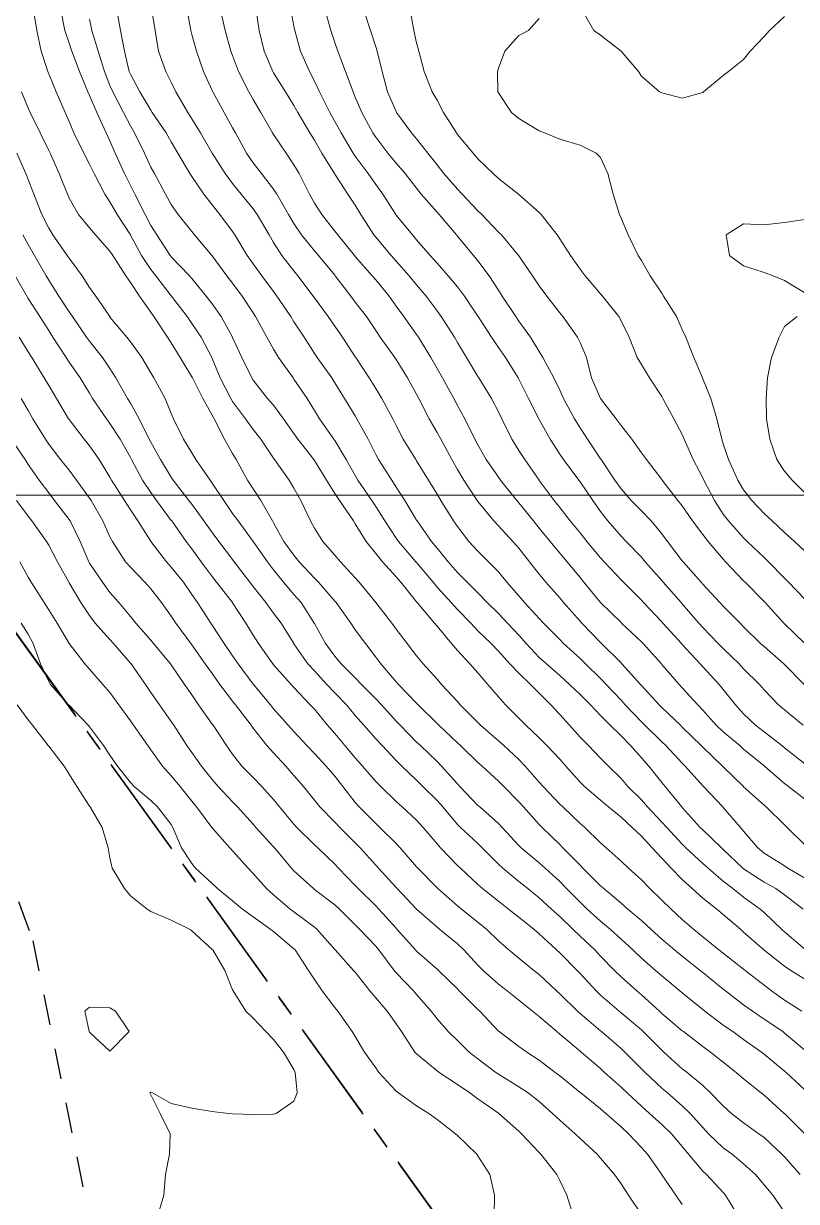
# Model space of a CAD drawing. Header units: centimetres. Extents: x 0 to 642158, y -847 to 649707.
# Drawn here: x 616945.64 to 616964.54, y 620270.09 to 620298.92 of the extents above; entities that cross this region are included whole.
import ezdxf

# ---------------------------------------------------------------- set-up
doc = ezdxf.new("R2010")
doc.units = ezdxf.units.CM
doc.header["$MEASUREMENT"] = 0
doc.linetypes.add('CENTERX2', pattern=[4, 2.5, -0.5, 0.5, -0.5])
doc.linetypes.add('JIS_02_0.7', pattern=[1.35, 0.75, -0.6])
for name, color, linetype, lineweight in [('MEV_grille', 254, 'Continuous', 9), ('WAL_parcellaire agricole', 7, 'JIS_02_0.7', 25), ('WAL_topographie 0.5', 253, 'Continuous', 20)]:
    doc.layers.add(name, color=color, linetype=linetype, lineweight=lineweight)
doc.layers.add('SPW_parcellaire cadastral', color=7, linetype='CENTERX2', lineweight=25, true_color=0xff0542)

# ---------------------------------------------------------------- blocks, each defined once
blk = doc.blocks.new('*U114')
at = {"layer": 'MEV_grille', "transparency": 33554687}
blk.add_lwpolyline([(-1338.461, 0), (1338.461, 0)], dxfattribs=at)
blk = doc.blocks.new('*U115')
at = {"layer": 'MEV_grille', "color": 0, "linetype": 'ByBlock', "lineweight": -2, "transparency": 16777216}
blk.add_blockref('*U114', (0, -2100), dxfattribs=at)

msp = doc.modelspace()

# ---------------------------------------------------------------- linework, layer by layer
at = {"layer": 'SPW_parcellaire cadastral'}
for points in [[(617146.257, 620375.609), (617171.917, 620342.183), (617234.747, 620260.301), (617106.707, 620158.882), (617115.103, 620149.589), (617064.759, 620106.478), (617053.863, 620117.239), (616968.009, 620182.814), (616937.386, 620218.037), (616956.282, 620268.99), (616938.408, 620293.768), (616934.252, 620317.224), (616964.517, 620340.941), (617015.701, 620270.757), (617035.118, 620286.317), (617053.068, 620300.715), (617070.714, 620314.879), (617111.129, 620347.351), (617146.257, 620375.609)], [(616883.906, 620279.593), (616901.931, 620292.499), (616908.788, 620297.285), (616928.003, 620312.33), (616934.252, 620317.224), (616938.408, 620293.768), (616956.282, 620268.99), (616937.386, 620218.037), (616883.906, 620279.593)]]:
    msp.add_lwpolyline(points, dxfattribs=at)
at = {"layer": 'WAL_parcellaire agricole'}
msp.add_lwpolyline([(616814.972, 620053.628), (616740.957, 620187.285), (616763.872, 620197.621), (616785.453, 620210.873), (616845.948, 620253.88), (616873.445, 620272.883), (616895.443, 620289.885), (616917.191, 620305.471), (616928.44, 620312.222), (616940.443, 620291.39), (616945.861, 620276.474), (616947.695, 620267.475), (616936.951, 620221.391), (616939.069, 620211.428), (616952.954, 620195.393), (616968.962, 620184.092), (616986.584, 620171.864), (617004.365, 620160.596), (617008.458, 620154.4)], dxfattribs=at)
at = {"layer": 'WAL_topographie 0.5'}
for points in [[(616964.673, 620274.75), (616964.25, 620275.024), (616963.931, 620275.25), (616963.75, 620275.386), (616963.288, 620275.75), (616963.25, 620275.781), (616962.75, 620276.168), (616962.645, 620276.25), (616962.25, 620276.572), (616962.032, 620276.75), (616961.75, 620276.992), (616961.473, 620277.25), (616961.25, 620277.471), (616960.958, 620277.75), (616960.75, 620277.964), (616960.431, 620278.25), (616960.25, 620278.424), (616959.889, 620278.75), (616959.75, 620278.873), (616959.367, 620279.25), (616959.25, 620279.347), (616958.823, 620279.75), (616958.75, 620279.82), (616958.345, 620280.25), (616958.25, 620280.358), (616957.904, 620280.75), (616957.75, 620280.909), (616957.387, 620281.25), (616957.25, 620281.371), (616956.813, 620281.75), (616956.75, 620281.815), (616956.319, 620282.25), (616956.25, 620282.329), (616955.861, 620282.75), (616955.75, 620282.874), (616955.412, 620283.25), (616955.25, 620283.45), (616955.02, 620283.75), (616954.75, 620284.101), (616954.641, 620284.25), (616954.251, 620284.75), (616954.25, 620284.752), (616953.843, 620285.25), (616953.75, 620285.357), (616953.386, 620285.75), (616953.25, 620285.914), (616952.959, 620286.25), (616952.75, 620286.574), (616952.654, 620286.75), (616952.42, 620287.25), (616952.25, 620287.553), (616952.133, 620287.75), (616951.778, 620288.25), (616951.75, 620288.289), (616951.44, 620288.75), (616951.25, 620288.989), (616951.065, 620289.25), (616950.75, 620289.673), (616950.704, 620289.75), (616950.444, 620290.25), (616950.25, 620290.724), (616950.238, 620290.75), (616949.983, 620291.25), (616949.75, 620291.585), (616949.636, 620291.75), (616949.258, 620292.25), (616949.25, 620292.259), (616948.868, 620292.75), (616948.75, 620292.902), (616948.524, 620293.25), (616948.25, 620293.747), (616948.248, 620293.75), (616947.923, 620294.25), (616947.75, 620294.564), (616947.627, 620294.75), (616947.364, 620295.25), (616947.25, 620295.484), (616947.112, 620295.75), (616946.865, 620296.25), (616946.75, 620296.527), (616946.652, 620296.75), (616946.433, 620297.25), (616946.25, 620297.691), (616946.226, 620297.75), (616946.067, 620298.25), (616945.958, 620298.75), (616945.876, 620299.25)], [(616964.75, 620275.532), (616964.408, 620275.75), (616964.25, 620275.85), (616963.75, 620276.242), (616963.741, 620276.25), (616963.25, 620276.688), (616963.178, 620276.75), (616962.75, 620277.121), (616962.592, 620277.25), (616962.25, 620277.52), (616961.992, 620277.75), (616961.75, 620277.97), (616961.478, 620278.25), (616961.25, 620278.493), (616961.014, 620278.75), (616960.75, 620279.032), (616960.521, 620279.25), (616960.25, 620279.497), (616959.942, 620279.75), (616959.75, 620279.914), (616959.356, 620280.25), (616959.25, 620280.359), (616958.901, 620280.75), (616958.75, 620280.917), (616958.439, 620281.25), (616958.25, 620281.442), (616957.918, 620281.75), (616957.75, 620281.924), (616957.426, 620282.25), (616957.25, 620282.443), (616956.995, 620282.75), (616956.75, 620283.029), (616956.553, 620283.25), (616956.25, 620283.575), (616956.101, 620283.75), (616955.75, 620284.175), (616955.688, 620284.25), (616955.267, 620284.75), (616955.25, 620284.771), (616954.865, 620285.25), (616954.75, 620285.38), (616954.416, 620285.75), (616954.25, 620285.957), (616954.018, 620286.25), (616953.75, 620286.683), (616953.703, 620286.75), (616953.362, 620287.25), (616953.25, 620287.424), (616953.045, 620287.75), (616952.75, 620288.229), (616952.735, 620288.25), (616952.344, 620288.75), (616952.25, 620288.889), (616951.997, 620289.25), (616951.75, 620289.583), (616951.606, 620289.75), (616951.25, 620290.197), (616951.217, 620290.25), (616950.971, 620290.75), (616950.75, 620291.239), (616950.745, 620291.25), (616950.469, 620291.75), (616950.25, 620292.063), (616950.106, 620292.25), (616949.75, 620292.681), (616949.691, 620292.75), (616949.25, 620293.216), (616949.224, 620293.25), (616948.893, 620293.75), (616948.75, 620293.982), (616948.609, 620294.25), (616948.357, 620294.75), (616948.25, 620294.964), (616948.108, 620295.25), (616947.88, 620295.75), (616947.75, 620296.056), (616947.659, 620296.25), (616947.424, 620296.75), (616947.25, 620297.16), (616947.21, 620297.25), (616947, 620297.75), (616946.815, 620298.25), (616946.75, 620298.446), (616946.646, 620298.75), (616946.547, 620299.25)], [(616964.705, 620277.25), (616964.25, 620277.601), (616964.034, 620277.75), (616963.75, 620277.907), (616963.25, 620278.235), (616963.231, 620278.25), (616962.75, 620278.71), (616962.705, 620278.75), (616962.25, 620279.189), (616962.188, 620279.25), (616961.75, 620279.737), (616961.738, 620279.75), (616961.33, 620280.25), (616961.25, 620280.35), (616960.932, 620280.75), (616960.75, 620280.954), (616960.485, 620281.25), (616960.25, 620281.492), (616959.983, 620281.75), (616959.75, 620281.988), (616959.5, 620282.25), (616959.25, 620282.498), (616958.991, 620282.75), (616958.75, 620282.964), (616958.427, 620283.25), (616958.25, 620283.411), (616957.929, 620283.75), (616957.75, 620283.953), (616957.475, 620284.25), (616957.25, 620284.482), (616956.977, 620284.75), (616956.75, 620284.988), (616956.485, 620285.25), (616956.25, 620285.485), (616956.021, 620285.75), (616955.75, 620286.085), (616955.617, 620286.25), (616955.261, 620286.75), (616955.25, 620286.768), (616954.959, 620287.25), (616954.75, 620287.58), (616954.642, 620287.75), (616954.318, 620288.25), (616954.25, 620288.377), (616954.062, 620288.75), (616953.791, 620289.25), (616953.75, 620289.32), (616953.487, 620289.75), (616953.25, 620290.131), (616953.174, 620290.25), (616952.815, 620290.75), (616952.75, 620290.849), (616952.496, 620291.25), (616952.25, 620291.621), (616952.172, 620291.75), (616951.835, 620292.25), (616951.75, 620292.363), (616951.462, 620292.75), (616951.25, 620293.042), (616951.103, 620293.25), (616950.805, 620293.75), (616950.75, 620293.833), (616950.439, 620294.25), (616950.25, 620294.489), (616950.048, 620294.75), (616949.75, 620295.177), (616949.702, 620295.25), (616949.409, 620295.75), (616949.25, 620296.029), (616949.125, 620296.25), (616948.785, 620296.75), (616948.75, 620296.802), (616948.481, 620297.25), (616948.25, 620297.683), (616948.222, 620297.75), (616948.105, 620298.25), (616948.007, 620298.75), (616947.92, 620299.25)], [(616964.75, 620278.006), (616964.333, 620278.25), (616964.25, 620278.307), (616963.75, 620278.62), (616963.593, 620278.75), (616963.25, 620279.159), (616963.172, 620279.25), (616962.75, 620279.739), (616962.74, 620279.75), (616962.269, 620280.25), (616962.25, 620280.27), (616961.82, 620280.75), (616961.75, 620280.823), (616961.348, 620281.25), (616961.25, 620281.342), (616960.835, 620281.75), (616960.75, 620281.832), (616960.351, 620282.25), (616960.25, 620282.364), (616959.886, 620282.75), (616959.75, 620282.891), (616959.383, 620283.25), (616959.25, 620283.383), (616958.845, 620283.75), (616958.75, 620283.846), (616958.355, 620284.25), (616958.25, 620284.363), (616957.893, 620284.75), (616957.75, 620284.913), (616957.457, 620285.25), (616957.25, 620285.501), (616957.01, 620285.75), (616956.75, 620286.007), (616956.525, 620286.25), (616956.25, 620286.61), (616956.154, 620286.75), (616955.843, 620287.25), (616955.75, 620287.403), (616955.54, 620287.75), (616955.25, 620288.221), (616955.231, 620288.25), (616954.921, 620288.75), (616954.75, 620289.082), (616954.67, 620289.25), (616954.398, 620289.75), (616954.25, 620289.99), (616954.092, 620290.25), (616953.761, 620290.75), (616953.75, 620290.767), (616953.435, 620291.25), (616953.25, 620291.516), (616953.085, 620291.75), (616952.75, 620292.207), (616952.719, 620292.25), (616952.347, 620292.75), (616952.25, 620292.868), (616951.956, 620293.25), (616951.75, 620293.569), (616951.642, 620293.75), (616951.353, 620294.25), (616951.25, 620294.39), (616950.956, 620294.75), (616950.75, 620295.007), (616950.566, 620295.25), (616950.253, 620295.75), (616950.25, 620295.755), (616949.964, 620296.25), (616949.75, 620296.595), (616949.652, 620296.75), (616949.361, 620297.25), (616949.25, 620297.489), (616949.114, 620297.75), (616948.94, 620298.25), (616948.852, 620298.75), (616948.771, 620299.25)], [(616964.75, 620278.82), (616964.312, 620279.25), (616964.25, 620279.309), (616963.8, 620279.75), (616963.75, 620279.79), (616963.25, 620280.245), (616963.245, 620280.25), (616962.75, 620280.728), (616962.729, 620280.75), (616962.25, 620281.211), (616962.212, 620281.25), (616961.75, 620281.705), (616961.702, 620281.75), (616961.25, 620282.184), (616961.182, 620282.25), (616960.75, 620282.724), (616960.728, 620282.75), (616960.273, 620283.25), (616960.25, 620283.274), (616959.774, 620283.75), (616959.75, 620283.773), (616959.29, 620284.25), (616959.25, 620284.295), (616958.844, 620284.75), (616958.75, 620284.865), (616958.411, 620285.25), (616958.25, 620285.446), (616958.011, 620285.75), (616957.75, 620286.084), (616957.601, 620286.25), (616957.25, 620286.631), (616957.138, 620286.75), (616956.75, 620287.228), (616956.735, 620287.25), (616956.405, 620287.75), (616956.25, 620288.012), (616956.114, 620288.25), (616955.842, 620288.75), (616955.75, 620288.917), (616955.559, 620289.25), (616955.302, 620289.75), (616955.25, 620289.851), (616955.026, 620290.25), (616954.75, 620290.704), (616954.72, 620290.75), (616954.358, 620291.25), (616954.25, 620291.409), (616954.026, 620291.75), (616953.75, 620292.108), (616953.64, 620292.25), (616953.262, 620292.75), (616953.25, 620292.765), (616952.852, 620293.25), (616952.75, 620293.365), (616952.435, 620293.75), (616952.25, 620294.026), (616952.12, 620294.25), (616951.83, 620294.75), (616951.75, 620294.873), (616951.454, 620295.25), (616951.25, 620295.519), (616951.093, 620295.75), (616950.816, 620296.25), (616950.75, 620296.375), (616950.541, 620296.75), (616950.267, 620297.25), (616950.25, 620297.288), (616950.039, 620297.75), (616949.863, 620298.25), (616949.75, 620298.659), (616949.726, 620298.75), (616949.634, 620299.25)], [(616964.75, 620279.937), (616964.35, 620280.25), (616964.25, 620280.327), (616963.756, 620280.75), (616963.75, 620280.755), (616963.25, 620281.167), (616963.153, 620281.25), (616962.75, 620281.587), (616962.577, 620281.75), (616962.25, 620282.12), (616962.127, 620282.25), (616961.75, 620282.669), (616961.675, 620282.75), (616961.25, 620283.236), (616961.238, 620283.25), (616960.788, 620283.75), (616960.75, 620283.79), (616960.266, 620284.25), (616960.25, 620284.265), (616959.751, 620284.75), (616959.75, 620284.751), (616959.342, 620285.25), (616959.25, 620285.363), (616958.93, 620285.75), (616958.75, 620285.961), (616958.514, 620286.25), (616958.25, 620286.575), (616958.108, 620286.75), (616957.75, 620287.196), (616957.702, 620287.25), (616957.303, 620287.75), (616957.25, 620287.822), (616956.954, 620288.25), (616956.75, 620288.612), (616956.678, 620288.75), (616956.429, 620289.25), (616956.25, 620289.575), (616956.157, 620289.75), (616955.883, 620290.25), (616955.75, 620290.482), (616955.601, 620290.75), (616955.296, 620291.25), (616955.25, 620291.317), (616954.936, 620291.75), (616954.75, 620292.008), (616954.578, 620292.25), (616954.25, 620292.654), (616954.167, 620292.75), (616953.75, 620293.224), (616953.729, 620293.25), (616953.32, 620293.75), (616953.25, 620293.845), (616952.93, 620294.25), (616952.75, 620294.524), (616952.627, 620294.75), (616952.374, 620295.25), (616952.25, 620295.467), (616952.063, 620295.75), (616951.75, 620296.21), (616951.724, 620296.25), (616951.439, 620296.75), (616951.25, 620297.067), (616951.149, 620297.25), (616950.897, 620297.75), (616950.75, 620298.141), (616950.708, 620298.25), (616950.566, 620298.75), (616950.456, 620299.25)], [(616964.75, 620280.803), (616964.25, 620281.199), (616964.188, 620281.25), (616963.75, 620281.584), (616963.536, 620281.75), (616963.25, 620282.03), (616963.05, 620282.25), (616962.75, 620282.626), (616962.647, 620282.75), (616962.25, 620283.177), (616962.184, 620283.25), (616961.75, 620283.725), (616961.728, 620283.75), (616961.276, 620284.25), (616961.25, 620284.279), (616960.803, 620284.75), (616960.75, 620284.809), (616960.308, 620285.25), (616960.25, 620285.308), (616959.835, 620285.75), (616959.75, 620285.843), (616959.413, 620286.25), (616959.25, 620286.459), (616959.01, 620286.75), (616958.75, 620287.079), (616958.616, 620287.25), (616958.25, 620287.742), (616958.244, 620287.75), (616957.896, 620288.25), (616957.75, 620288.478), (616957.576, 620288.75), (616957.331, 620289.25), (616957.25, 620289.417), (616957.08, 620289.75), (616956.771, 620290.25), (616956.75, 620290.283), (616956.472, 620290.75), (616956.25, 620291.118), (616956.173, 620291.25), (616955.852, 620291.75), (616955.75, 620291.892), (616955.486, 620292.25), (616955.25, 620292.527), (616955.072, 620292.75), (616954.75, 620293.112), (616954.625, 620293.25), (616954.25, 620293.695), (616954.206, 620293.75), (616953.884, 620294.25), (616953.75, 620294.478), (616953.571, 620294.75), (616953.25, 620295.236), (616953.241, 620295.25), (616952.931, 620295.75), (616952.75, 620296.066), (616952.636, 620296.25), (616952.345, 620296.75), (616952.25, 620296.918), (616952.04, 620297.25), (616951.75, 620297.719), (616951.732, 620297.75), (616951.523, 620298.25), (616951.399, 620298.75), (616951.325, 620299.25)], [(616964.705, 620281.75), (616964.25, 620282.126), (616964.104, 620282.25), (616963.75, 620282.616), (616963.636, 620282.75), (616963.25, 620283.133), (616963.138, 620283.25), (616962.75, 620283.625), (616962.629, 620283.75), (616962.25, 620284.145), (616962.156, 620284.25), (616961.75, 620284.717), (616961.721, 620284.75), (616961.283, 620285.25), (616961.25, 620285.288), (616960.843, 620285.75), (616960.75, 620285.863), (616960.375, 620286.25), (616960.25, 620286.379), (616959.931, 620286.75), (616959.75, 620286.983), (616959.56, 620287.25), (616959.25, 620287.707), (616959.217, 620287.75), (616958.84, 620288.25), (616958.75, 620288.384), (616958.515, 620288.75), (616958.25, 620289.231), (616958.24, 620289.25), (616957.985, 620289.75), (616957.75, 620290.218), (616957.733, 620290.25), (616957.422, 620290.75), (616957.25, 620290.997), (616957.08, 620291.25), (616956.759, 620291.75), (616956.75, 620291.764), (616956.42, 620292.25), (616956.25, 620292.476), (616956.026, 620292.75), (616955.75, 620293.059), (616955.578, 620293.25), (616955.25, 620293.631), (616955.147, 620293.75), (616954.75, 620294.238), (616954.741, 620294.25), (616954.422, 620294.75), (616954.25, 620294.983), (616954.066, 620295.25), (616953.75, 620295.681), (616953.702, 620295.75), (616953.402, 620296.25), (616953.25, 620296.528), (616953.127, 620296.75), (616952.871, 620297.25), (616952.75, 620297.51), (616952.627, 620297.75), (616952.413, 620298.25), (616952.272, 620298.75), (616952.25, 620298.86), (616952.175, 620299.25)], [(616964.732, 620282.75), (616964.25, 620283.235), (616964.234, 620283.25), (616963.75, 620283.674), (616963.665, 620283.75), (616963.25, 620284.162), (616963.163, 620284.25), (616962.75, 620284.664), (616962.669, 620284.75), (616962.25, 620285.206), (616962.212, 620285.25), (616961.769, 620285.75), (616961.75, 620285.773), (616961.389, 620286.25), (616961.25, 620286.432), (616960.986, 620286.75), (616960.75, 620286.997), (616960.502, 620287.25), (616960.25, 620287.532), (616960.097, 620287.75), (616959.767, 620288.25), (616959.75, 620288.274), (616959.43, 620288.75), (616959.25, 620289.025), (616959.114, 620289.25), (616958.844, 620289.75), (616958.75, 620289.954), (616958.605, 620290.25), (616958.339, 620290.75), (616958.25, 620290.895), (616958.036, 620291.25), (616957.75, 620291.64), (616957.674, 620291.75), (616957.347, 620292.25), (616957.25, 620292.399), (616957.025, 620292.75), (616956.75, 620293.118), (616956.644, 620293.25), (616956.25, 620293.72), (616956.224, 620293.75), (616955.804, 620294.25), (616955.75, 620294.311), (616955.365, 620294.75), (616955.25, 620294.894), (616954.973, 620295.25), (616954.75, 620295.506), (616954.548, 620295.75), (616954.25, 620296.143), (616954.18, 620296.25), (616953.909, 620296.75), (616953.75, 620297.125), (616953.695, 620297.25), (616953.513, 620297.75), (616953.324, 620298.25), (616953.25, 620298.457), (616953.15, 620298.75), (616953.017, 620299.25)], [(616964.75, 620283.753), (616964.25, 620284.231), (616964.23, 620284.25), (616963.773, 620284.75), (616963.75, 620284.775), (616963.285, 620285.25), (616963.25, 620285.285), (616962.808, 620285.75), (616962.75, 620285.812), (616962.381, 620286.25), (616962.25, 620286.422), (616961.998, 620286.75), (616961.75, 620287.116), (616961.642, 620287.25), (616961.26, 620287.75), (616961.25, 620287.766), (616960.872, 620288.25), (616960.75, 620288.417), (616960.518, 620288.75), (616960.25, 620289.085), (616960.134, 620289.25), (616959.75, 620289.748), (616959.749, 620289.75), (616959.53, 620290.25), (616959.405, 620290.75), (616959.25, 620291.121), (616959.184, 620291.25), (616958.828, 620291.75), (616958.75, 620291.845), (616958.434, 620292.25), (616958.25, 620292.502), (616958.083, 620292.75), (616957.75, 620293.242), (616957.744, 620293.25), (616957.323, 620293.75), (616957.25, 620293.822), (616956.849, 620294.25), (616956.75, 620294.341), (616956.364, 620294.75), (616956.25, 620294.868), (616955.917, 620295.25), (616955.75, 620295.462), (616955.526, 620295.75), (616955.25, 620296.105), (616955.126, 620296.25), (616954.761, 620296.75), (616954.75, 620296.77), (616954.541, 620297.25), (616954.411, 620297.75), (616954.283, 620298.25), (616954.25, 620298.356), (616954.12, 620298.75), (616953.959, 620299.25)], [(616964.75, 620284.834), (616964.349, 620285.25), (616964.25, 620285.348), (616963.858, 620285.75), (616963.75, 620285.856), (616963.336, 620286.25), (616963.25, 620286.333), (616962.876, 620286.75), (616962.75, 620286.919), (616962.538, 620287.25), (616962.275, 620287.75), (616962.25, 620287.804), (616962.017, 620288.25), (616961.799, 620288.75), (616961.75, 620288.867), (616961.539, 620289.25), (616961.272, 620289.75), (616961.25, 620289.793), (616960.945, 620290.25), (616960.75, 620290.578), (616960.644, 620290.75), (616960.452, 620291.25), (616960.25, 620291.646), (616960.197, 620291.75), (616959.796, 620292.25), (616959.75, 620292.305), (616959.371, 620292.75), (616959.25, 620292.912), (616959.015, 620293.25), (616958.75, 620293.653), (616958.689, 620293.75), (616958.301, 620294.25), (616958.25, 620294.303), (616957.75, 620294.741), (616957.739, 620294.75), (616957.25, 620295.133), (616957.119, 620295.25), (616956.75, 620295.616), (616956.631, 620295.75), (616956.25, 620296.21), (616956.222, 620296.25), (616955.907, 620296.75), (616955.75, 620297.045), (616955.633, 620297.25), (616955.438, 620297.75), (616955.303, 620298.25), (616955.25, 620298.453), (616955.186, 620298.75), (616955.093, 620299.25)], [(616959.303, 620299.25), (616959.583, 620298.75), (616959.75, 620298.637), (616960.25, 620298.25), (616960.25, 620298.25), (616960.675, 620297.75), (616960.75, 620297.637), (616961.194, 620297.25), (616961.25, 620297.228), (616961.75, 620297.097), (616962.25, 620297.24), (616962.266, 620297.25), (616962.75, 620297.65), (616962.878, 620297.75), (616963.25, 620298.044), (616963.407, 620298.25), (616963.75, 620298.605), (616963.879, 620298.75), (616964.25, 620299.096)], [(616964.75, 620276.267), (616964.25, 620276.694), (616964.188, 620276.75), (616963.75, 620277.163), (616963.654, 620277.25), (616963.25, 620277.545), (616962.986, 620277.75), (616962.75, 620277.934), (616962.383, 620278.25), (616962.25, 620278.369), (616961.839, 620278.75), (616961.75, 620278.838), (616961.367, 620279.25), (616961.25, 620279.38), (616960.897, 620279.75), (616960.75, 620279.92), (616960.419, 620280.25), (616960.25, 620280.443), (616959.944, 620280.75), (616959.75, 620280.942), (616959.451, 620281.25), (616959.25, 620281.46), (616958.987, 620281.75), (616958.75, 620282.014), (616958.533, 620282.25), (616958.25, 620282.533), (616958.039, 620282.75), (616957.75, 620283.024), (616957.533, 620283.25), (616957.25, 620283.563), (616957.07, 620283.75), (616956.75, 620284.063), (616956.575, 620284.25), (616956.25, 620284.584), (616956.098, 620284.75), (616955.75, 620285.131), (616955.652, 620285.25), (616955.25, 620285.732), (616955.234, 620285.75), (616954.804, 620286.25), (616954.75, 620286.327), (616954.471, 620286.75), (616954.25, 620287.1), (616954.152, 620287.25), (616953.814, 620287.75), (616953.75, 620287.858), (616953.527, 620288.25), (616953.25, 620288.715), (616953.226, 620288.75), (616952.874, 620289.25), (616952.75, 620289.456), (616952.576, 620289.75), (616952.25, 620290.221), (616952.228, 620290.25), (616951.871, 620290.75), (616951.75, 620290.956), (616951.586, 620291.25), (616951.308, 620291.75), (616951.25, 620291.841), (616950.986, 620292.25), (616950.75, 620292.566), (616950.611, 620292.75), (616950.25, 620293.241), (616950.242, 620293.25), (616949.819, 620293.75), (616949.75, 620293.833), (616949.418, 620294.25), (616949.25, 620294.497), (616949.11, 620294.75), (616948.836, 620295.25), (616948.75, 620295.411), (616948.59, 620295.75), (616948.348, 620296.25), (616948.25, 620296.418), (616948.081, 620296.75), (616947.817, 620297.25), (616947.75, 620297.409), (616947.614, 620297.75), (616947.459, 620298.25), (616947.302, 620298.75), (616947.25, 620299.035)], [(616964.75, 620286.009), (616964.49, 620286.25), (616964.25, 620286.466), (616963.947, 620286.75), (616963.75, 620286.934), (616963.448, 620287.25), (616963.25, 620287.511), (616963.107, 620287.75), (616962.883, 620288.25), (616962.75, 620288.64), (616962.715, 620288.75), (616962.594, 620289.25), (616962.447, 620289.75), (616962.25, 620290.226), (616962.24, 620290.25), (616962.029, 620290.75), (616961.836, 620291.25), (616961.75, 620291.435), (616961.606, 620291.75), (616961.293, 620292.25), (616961.25, 620292.323), (616960.966, 620292.75), (616960.75, 620293.127), (616960.67, 620293.25), (616960.427, 620293.75), (616960.25, 620294.16), (616960.211, 620294.25), (616960.059, 620294.75), (616959.924, 620295.25), (616959.75, 620295.648), (616959.644, 620295.75), (616959.25, 620295.945), (616958.75, 620296.094), (616958.375, 620296.25), (616958.25, 620296.3), (616957.75, 620296.599), (616957.574, 620296.75), (616957.25, 620297.228), (616957.24, 620297.25), (616957.231, 620297.75), (616957.25, 620297.831), (616957.407, 620298.25), (616957.75, 620298.634), (616957.985, 620298.75), (616958.25, 620299.05)], [(616964.75, 620273.798), (616964.25, 620274.216), (616964.205, 620274.25), (616963.75, 620274.554), (616963.464, 620274.75), (616963.25, 620274.908), (616962.804, 620275.25), (616962.75, 620275.292), (616962.25, 620275.697), (616962.185, 620275.75), (616961.75, 620276.094), (616961.561, 620276.25), (616961.25, 620276.515), (616960.986, 620276.75), (616960.75, 620276.968), (616960.418, 620277.25), (616960.25, 620277.392), (616959.83, 620277.75), (616959.75, 620277.822), (616959.32, 620278.25), (616959.25, 620278.321), (616958.831, 620278.75), (616958.75, 620278.833), (616958.321, 620279.25), (616958.25, 620279.323), (616957.863, 620279.75), (616957.75, 620279.874), (616957.38, 620280.25), (616957.25, 620280.383), (616956.851, 620280.75), (616956.75, 620280.838), (616956.322, 620281.25), (616956.25, 620281.316), (616955.796, 620281.75), (616955.75, 620281.795), (616955.29, 620282.25), (616955.25, 620282.292), (616954.808, 620282.75), (616954.75, 620282.814), (616954.372, 620283.25), (616954.25, 620283.419), (616953.996, 620283.75), (616953.75, 620284.086), (616953.638, 620284.25), (616953.279, 620284.75), (616953.25, 620284.784), (616952.848, 620285.25), (616952.75, 620285.349), (616952.378, 620285.75), (616952.25, 620285.909), (616952.006, 620286.25), (616951.75, 620286.704), (616951.723, 620286.75), (616951.44, 620287.25), (616951.25, 620287.539), (616951.115, 620287.75), (616950.836, 620288.25), (616950.75, 620288.398), (616950.554, 620288.75), (616950.297, 620289.25), (616950.25, 620289.336), (616950.021, 620289.75), (616949.765, 620290.25), (616949.75, 620290.28), (616949.467, 620290.75), (616949.25, 620291.107), (616949.157, 620291.25), (616948.824, 620291.75), (616948.75, 620291.86), (616948.47, 620292.25), (616948.25, 620292.588), (616948.135, 620292.75), (616947.816, 620293.25), (616947.75, 620293.355), (616947.399, 620293.75), (616947.25, 620293.926), (616946.976, 620294.25), (616946.75, 620294.651), (616946.707, 620294.75), (616946.506, 620295.25), (616946.284, 620295.75), (616946.25, 620295.818), (616946.042, 620296.25), (616945.797, 620296.75), (616945.75, 620296.849), (616945.585, 620297.25)], [(616964.75, 620272.825), (616964.29, 620273.25), (616964.25, 620273.286), (616963.75, 620273.702), (616963.688, 620273.75), (616963.25, 620274.06), (616962.984, 620274.25), (616962.75, 620274.412), (616962.302, 620274.75), (616962.25, 620274.793), (616961.75, 620275.201), (616961.692, 620275.25), (616961.25, 620275.614), (616961.096, 620275.75), (616960.75, 620276.052), (616960.539, 620276.25), (616960.25, 620276.514), (616959.995, 620276.75), (616959.75, 620276.956), (616959.422, 620277.25), (616959.25, 620277.415), (616958.918, 620277.75), (616958.75, 620277.921), (616958.393, 620278.25), (616958.25, 620278.379), (616957.805, 620278.75), (616957.75, 620278.804), (616957.339, 620279.25), (616957.25, 620279.346), (616956.793, 620279.75), (616956.75, 620279.789), (616956.31, 620280.25), (616956.25, 620280.314), (616955.858, 620280.75), (616955.75, 620280.86), (616955.342, 620281.25), (616955.25, 620281.336), (616954.845, 620281.75), (616954.75, 620281.851), (616954.392, 620282.25), (616954.25, 620282.398), (616953.903, 620282.75), (616953.75, 620282.912), (616953.408, 620283.25), (616953.25, 620283.439), (616953.023, 620283.75), (616952.75, 620284.239), (616952.744, 620284.25), (616952.426, 620284.75), (616952.25, 620284.95), (616951.993, 620285.25), (616951.75, 620285.555), (616951.601, 620285.75), (616951.25, 620286.25), (616951.25, 620286.25), (616950.882, 620286.75), (616950.75, 620286.936), (616950.531, 620287.25), (616950.25, 620287.678), (616950.198, 620287.75), (616949.853, 620288.25), (616949.75, 620288.418), (616949.547, 620288.75), (616949.307, 620289.25), (616949.25, 620289.379), (616949.098, 620289.75), (616948.822, 620290.25), (616948.75, 620290.373), (616948.532, 620290.75), (616948.25, 620291.135), (616948.161, 620291.25), (616947.75, 620291.74), (616947.743, 620291.75), (616947.4, 620292.25), (616947.25, 620292.463), (616947.068, 620292.75), (616946.75, 620293.181), (616946.706, 620293.25), (616946.348, 620293.75), (616946.25, 620293.914), (616946.084, 620294.25), (616945.889, 620294.75), (616945.75, 620295.103), (616945.689, 620295.25), (616945.468, 620295.75)], [(616964.966, 620292.75), (616964.75, 620292.337), (616964.25, 620292.633), (616963.975, 620292.75), (616963.75, 620292.833), (616963.25, 620292.993), (616962.905, 620293.25), (616962.821, 620293.75), (616963.25, 620294.023), (616963.75, 620293.995), (616964.25, 620294.057), (616964.75, 620294.127), (616965.036, 620293.75), (616965.099, 620293.25), (616964.966, 620292.75)], [(616964.75, 620271.751), (616964.25, 620272.246), (616964.245, 620272.25), (616963.75, 620272.692), (616963.677, 620272.75), (616963.25, 620273.093), (616963.066, 620273.25), (616962.75, 620273.499), (616962.44, 620273.75), (616962.25, 620273.889), (616961.775, 620274.25), (616961.75, 620274.269), (616961.25, 620274.697), (616961.192, 620274.75), (616960.75, 620275.151), (616960.634, 620275.25), (616960.25, 620275.594), (616960.091, 620275.75), (616959.75, 620276.098), (616959.607, 620276.25), (616959.25, 620276.584), (616959.078, 620276.75), (616958.75, 620277.066), (616958.548, 620277.25), (616958.25, 620277.526), (616957.972, 620277.75), (616957.75, 620277.927), (616957.358, 620278.25), (616957.25, 620278.353), (616956.856, 620278.75), (616956.75, 620278.853), (616956.321, 620279.25), (616956.25, 620279.318), (616955.888, 620279.75), (616955.75, 620279.911), (616955.406, 620280.25), (616955.25, 620280.401), (616954.887, 620280.75), (616954.75, 620280.887), (616954.404, 620281.25), (616954.25, 620281.42), (616953.963, 620281.75), (616953.75, 620281.991), (616953.534, 620282.25), (616953.25, 620282.543), (616953.058, 620282.75), (616952.75, 620283.078), (616952.592, 620283.25), (616952.25, 620283.744), (616952.246, 620283.75), (616951.934, 620284.25), (616951.75, 620284.495), (616951.564, 620284.75), (616951.25, 620285.149), (616951.172, 620285.25), (616950.791, 620285.75), (616950.75, 620285.804), (616950.412, 620286.25), (616950.25, 620286.463), (616950.049, 620286.75), (616949.75, 620287.163), (616949.682, 620287.25), (616949.299, 620287.75), (616949.25, 620287.819), (616948.987, 620288.25), (616948.75, 620288.676), (616948.712, 620288.75), (616948.461, 620289.25), (616948.25, 620289.633), (616948.179, 620289.75), (616947.895, 620290.25), (616947.75, 620290.477), (616947.567, 620290.75), (616947.25, 620291.149), (616947.177, 620291.25), (616946.835, 620291.75), (616946.75, 620291.872), (616946.498, 620292.25), (616946.25, 620292.646), (616946.189, 620292.75), (616945.905, 620293.25), (616945.75, 620293.518), (616945.619, 620293.75)], [(616964.635, 620270.75), (616964.25, 620271.183), (616964.182, 620271.25), (616963.75, 620271.656), (616963.624, 620271.75), (616963.25, 620272.02), (616962.955, 620272.25), (616962.75, 620272.43), (616962.443, 620272.75), (616962.25, 620272.928), (616961.866, 620273.25), (616961.75, 620273.342), (616961.301, 620273.75), (616961.25, 620273.795), (616960.794, 620274.25), (616960.75, 620274.291), (616960.25, 620274.714), (616960.206, 620274.75), (616959.75, 620275.144), (616959.641, 620275.25), (616959.25, 620275.676), (616959.178, 620275.75), (616958.75, 620276.18), (616958.675, 620276.25), (616958.25, 620276.647), (616958.127, 620276.75), (616957.75, 620277.05), (616957.501, 620277.25), (616957.25, 620277.444), (616956.865, 620277.75), (616956.75, 620277.852), (616956.321, 620278.25), (616956.25, 620278.318), (616955.836, 620278.75), (616955.75, 620278.847), (616955.408, 620279.25), (616955.25, 620279.423), (616954.894, 620279.75), (616954.75, 620279.879), (616954.371, 620280.25), (616954.25, 620280.374), (616953.93, 620280.75), (616953.75, 620280.952), (616953.494, 620281.25), (616953.25, 620281.545), (616953.072, 620281.75), (616952.75, 620282.139), (616952.649, 620282.25), (616952.25, 620282.674), (616952.181, 620282.75), (616951.75, 620283.231), (616951.735, 620283.25), (616951.382, 620283.75), (616951.25, 620283.957), (616951.074, 620284.25), (616950.75, 620284.745), (616950.747, 620284.75), (616950.356, 620285.25), (616950.25, 620285.389), (616949.982, 620285.75), (616949.75, 620286.069), (616949.613, 620286.25), (616949.26, 620286.75), (616949.25, 620286.763), (616948.886, 620287.25), (616948.75, 620287.444), (616948.547, 620287.75), (616948.275, 620288.25), (616948.25, 620288.299), (616947.996, 620288.75), (616947.75, 620289.133), (616947.662, 620289.25), (616947.326, 620289.75), (616947.25, 620289.876), (616947.017, 620290.25), (616946.75, 620290.636), (616946.676, 620290.75), (616946.354, 620291.25), (616946.25, 620291.41), (616946.032, 620291.75), (616945.75, 620292.195), (616945.716, 620292.25), (616945.434, 620292.75)], [(616964.75, 620287.439), (616964.433, 620287.75), (616964.25, 620287.966), (616964.058, 620288.25), (616963.89, 620288.75), (616963.808, 620289.25), (616963.797, 620289.75), (616963.831, 620290.25), (616963.935, 620290.75), (616964.121, 620291.25), (616964.25, 620291.513), (616964.557, 620291.75)], [(616964.25, 620269.829), (616963.966, 620270.25), (616963.75, 620270.503), (616963.542, 620270.75), (616963.25, 620271.011), (616962.965, 620271.25), (616962.75, 620271.405), (616962.394, 620271.75), (616962.25, 620271.902), (616961.943, 620272.25), (616961.75, 620272.438), (616961.384, 620272.75), (616961.25, 620272.863), (616960.837, 620273.25), (616960.75, 620273.341), (616960.34, 620273.75), (616960.25, 620273.834), (616959.772, 620274.25), (616959.75, 620274.268), (616959.25, 620274.696), (616959.189, 620274.75), (616958.75, 620275.178), (616958.672, 620275.25), (616958.25, 620275.645), (616958.121, 620275.75), (616957.75, 620276.052), (616957.507, 620276.25), (616957.25, 620276.471), (616956.968, 620276.75), (616956.75, 620276.93), (616956.349, 620277.25), (616956.25, 620277.332), (616955.766, 620277.75), (616955.75, 620277.766), (616955.277, 620278.25), (616955.25, 620278.281), (616954.848, 620278.75), (616954.75, 620278.852), (616954.348, 620279.25), (616954.25, 620279.341), (616953.847, 620279.75), (616953.75, 620279.861), (616953.447, 620280.25), (616953.25, 620280.503), (616953.036, 620280.75), (616952.75, 620281.055), (616952.568, 620281.25), (616952.25, 620281.593), (616952.107, 620281.75), (616951.75, 620282.155), (616951.673, 620282.25), (616951.257, 620282.75), (616951.25, 620282.758), (616950.885, 620283.25), (616950.75, 620283.447), (616950.539, 620283.75), (616950.25, 620284.197), (616950.215, 620284.25), (616949.888, 620284.75), (616949.75, 620284.949), (616949.544, 620285.25), (616949.25, 620285.621), (616949.136, 620285.75), (616948.752, 620286.25), (616948.75, 620286.253), (616948.43, 620286.75), (616948.25, 620287.021), (616948.101, 620287.25), (616947.789, 620287.75), (616947.75, 620287.822), (616947.487, 620288.25), (616947.25, 620288.591), (616947.121, 620288.75), (616946.75, 620289.233), (616946.739, 620289.25), (616946.44, 620289.75), (616946.25, 620290.063), (616946.141, 620290.25), (616945.834, 620290.75), (616945.75, 620290.887), (616945.525, 620291.25)], [(616963.106, 620269.75), (616962.805, 620270.25), (616962.75, 620270.314), (616962.344, 620270.75), (616962.25, 620270.838), (616961.902, 620271.25), (616961.75, 620271.439), (616961.489, 620271.75), (616961.25, 620271.978), (616960.949, 620272.25), (616960.75, 620272.425), (616960.397, 620272.75), (616960.25, 620272.889), (616959.85, 620273.25), (616959.75, 620273.344), (616959.277, 620273.75), (616959.25, 620273.772), (616958.75, 620274.19), (616958.679, 620274.25), (616958.25, 620274.62), (616958.083, 620274.75), (616957.75, 620275.019), (616957.462, 620275.25), (616957.25, 620275.409), (616956.876, 620275.75), (616956.75, 620275.88), (616956.407, 620276.25), (616956.25, 620276.397), (616955.821, 620276.75), (616955.75, 620276.806), (616955.25, 620277.249), (616955.249, 620277.25), (616954.776, 620277.75), (616954.75, 620277.778), (616954.315, 620278.25), (616954.25, 620278.322), (616953.872, 620278.75), (616953.75, 620278.874), (616953.372, 620279.25), (616953.25, 620279.38), (616952.883, 620279.75), (616952.75, 620279.917), (616952.486, 620280.25), (616952.25, 620280.521), (616952.049, 620280.75), (616951.75, 620281.073), (616951.587, 620281.25), (616951.25, 620281.681), (616951.203, 620281.75), (616950.819, 620282.25), (616950.75, 620282.338), (616950.436, 620282.75), (616950.25, 620283.012), (616950.082, 620283.25), (616949.75, 620283.72), (616949.727, 620283.75), (616949.36, 620284.25), (616949.25, 620284.421), (616949.012, 620284.75), (616948.75, 620285.089), (616948.606, 620285.25), (616948.25, 620285.618), (616948.131, 620285.75), (616947.809, 620286.25), (616947.75, 620286.36), (616947.576, 620286.75), (616947.286, 620287.25), (616947.25, 620287.306), (616946.934, 620287.75), (616946.75, 620287.989), (616946.542, 620288.25), (616946.25, 620288.631), (616946.169, 620288.75), (616945.865, 620289.25), (616945.75, 620289.456), (616945.579, 620289.75)], [(616961.75, 620270.02), (616961.594, 620270.25), (616961.25, 620270.742), (616961.245, 620270.75), (616960.9, 620271.25), (616960.75, 620271.416), (616960.436, 620271.75), (616960.25, 620271.924), (616959.88, 620272.25), (616959.75, 620272.361), (616959.267, 620272.75), (616959.25, 620272.764), (616958.75, 620273.166), (616958.641, 620273.25), (616958.25, 620273.555), (616957.946, 620273.75), (616957.75, 620273.89), (616957.268, 620274.25), (616957.25, 620274.264), (616956.795, 620274.75), (616956.75, 620274.792), (616956.295, 620275.25), (616956.25, 620275.296), (616955.782, 620275.75), (616955.75, 620275.779), (616955.25, 620276.217), (616955.221, 620276.25), (616954.777, 620276.75), (616954.75, 620276.779), (616954.325, 620277.25), (616954.25, 620277.329), (616953.821, 620277.75), (616953.75, 620277.824), (616953.339, 620278.25), (616953.25, 620278.35), (616952.837, 620278.75), (616952.75, 620278.826), (616952.317, 620279.25), (616952.25, 620279.325), (616951.897, 620279.75), (616951.75, 620279.935), (616951.467, 620280.25), (616951.25, 620280.468), (616950.972, 620280.75), (616950.75, 620281.042), (616950.602, 620281.25), (616950.271, 620281.75), (616950.25, 620281.778), (616949.917, 620282.25), (616949.75, 620282.492), (616949.572, 620282.75), (616949.25, 620283.224), (616949.232, 620283.25), (616948.815, 620283.75), (616948.75, 620283.828), (616948.378, 620284.25), (616948.25, 620284.408), (616947.97, 620284.75), (616947.75, 620284.999), (616947.567, 620285.25), (616947.25, 620285.719), (616947.232, 620285.75), (616947.018, 620286.25), (616946.773, 620286.75), (616946.75, 620286.785), (616946.396, 620287.25), (616946.25, 620287.436), (616946.018, 620287.75), (616945.75, 620288.133), (616945.672, 620288.25), (616945.33, 620288.75)], [(616960.75, 620269.778), (616960.431, 620270.25), (616960.25, 620270.524), (616960.094, 620270.75), (616959.75, 620271.154), (616959.667, 620271.25), (616959.25, 620271.636), (616959.131, 620271.75), (616958.75, 620272.086), (616958.575, 620272.25), (616958.25, 620272.537), (616957.977, 620272.75), (616957.75, 620272.899), (616957.25, 620273.209), (616957.192, 620273.25), (616956.75, 620273.582), (616956.538, 620273.75), (616956.25, 620274.031), (616956.022, 620274.25), (616955.75, 620274.564), (616955.608, 620274.75), (616955.25, 620275.162), (616955.172, 620275.25), (616954.75, 620275.691), (616954.702, 620275.75), (616954.327, 620276.25), (616954.25, 620276.341), (616953.862, 620276.75), (616953.75, 620276.867), (616953.363, 620277.25), (616953.25, 620277.351), (616952.75, 620277.732), (616952.726, 620277.75), (616952.25, 620278.183), (616952.188, 620278.25), (616951.772, 620278.75), (616951.75, 620278.775), (616951.32, 620279.25), (616951.25, 620279.329), (616950.869, 620279.75), (616950.75, 620279.871), (616950.395, 620280.25), (616950.25, 620280.419), (616949.991, 620280.75), (616949.75, 620281.082), (616949.632, 620281.25), (616949.311, 620281.75), (616949.25, 620281.84), (616948.957, 620282.25), (616948.75, 620282.554), (616948.616, 620282.75), (616948.265, 620283.25), (616948.25, 620283.267), (616947.837, 620283.75), (616947.75, 620283.846), (616947.386, 620284.25), (616947.25, 620284.434), (616947.036, 620284.75), (616946.75, 620285.233), (616946.74, 620285.25), (616946.462, 620285.75), (616946.25, 620286.159), (616946.198, 620286.25), (616945.84, 620286.75), (616945.75, 620286.867), (616945.465, 620287.25)], [(616959.081, 620269.75), (616958.927, 620270.25), (616958.75, 620270.606), (616958.681, 620270.75), (616958.289, 620271.25), (616958.25, 620271.289), (616957.815, 620271.75), (616957.75, 620271.812), (616957.259, 620272.25), (616957.25, 620272.256), (616956.75, 620272.608), (616956.553, 620272.75), (616956.25, 620272.96), (616955.803, 620273.25), (616955.75, 620273.288), (616955.25, 620273.704), (616955.209, 620273.75), (616954.881, 620274.25), (616954.75, 620274.437), (616954.529, 620274.75), (616954.25, 620275.08), (616954.109, 620275.25), (616953.75, 620275.703), (616953.71, 620275.75), (616953.26, 620276.25), (616953.25, 620276.261), (616952.819, 620276.75), (616952.75, 620276.808), (616952.25, 620277.179), (616952.156, 620277.25), (616951.75, 620277.597), (616951.579, 620277.75), (616951.25, 620278.121), (616951.127, 620278.25), (616950.75, 620278.672), (616950.678, 620278.75), (616950.25, 620279.242), (616950.244, 620279.25), (616949.866, 620279.75), (616949.75, 620279.895), (616949.464, 620280.25), (616949.25, 620280.511), (616949.031, 620280.75), (616948.75, 620281.145), (616948.672, 620281.25), (616948.325, 620281.75), (616948.25, 620281.857), (616947.967, 620282.25), (616947.75, 620282.547), (616947.571, 620282.75), (616947.25, 620283.122), (616947.133, 620283.25), (616946.75, 620283.748), (616946.749, 620283.75), (616946.457, 620284.25), (616946.25, 620284.578), (616946.139, 620284.75), (616945.818, 620285.25), (616945.75, 620285.373), (616945.548, 620285.75)], [(616957.146, 620269.75), (616957.155, 620270.25), (616957.043, 620270.75), (616956.75, 620271.208), (616956.723, 620271.25), (616956.25, 620271.705), (616956.202, 620271.75), (616955.75, 620272.098), (616955.546, 620272.25), (616955.25, 620272.436), (616954.806, 620272.75), (616954.75, 620272.793), (616954.328, 620273.25), (616954.25, 620273.362), (616953.974, 620273.75), (616953.75, 620274.131), (616953.677, 620274.25), (616953.32, 620274.75), (616953.25, 620274.838), (616952.941, 620275.25), (616952.75, 620275.524), (616952.608, 620275.75), (616952.28, 620276.25), (616952.25, 620276.279), (616951.75, 620276.7), (616951.683, 620276.75), (616951.25, 620277.057), (616950.99, 620277.25), (616950.75, 620277.449), (616950.379, 620277.75), (616950.25, 620277.876), (616949.844, 620278.25), (616949.75, 620278.363), (616949.499, 620278.75), (616949.29, 620279.25), (616949.25, 620279.316), (616948.913, 620279.75), (616948.75, 620279.906), (616948.339, 620280.25), (616948.25, 620280.347), (616947.933, 620280.75), (616947.75, 620281.02), (616947.592, 620281.25), (616947.25, 620281.709), (616947.214, 620281.75), (616946.75, 620282.237), (616946.738, 620282.25), (616946.295, 620282.75), (616946.25, 620282.821), (616946.046, 620283.25), (616945.869, 620283.75), (616945.75, 620283.98), (616945.578, 620284.25)], [(616948.919, 620269.75), (616949.065, 620270.25), (616949.11, 620270.75), (616949.207, 620271.25), (616949.221, 620271.75), (616948.975, 620272.25), (616948.75, 620272.7), (616948.727, 620272.75), (616948.75, 620272.771), (616948.788, 620272.75), (616949.25, 620272.489), (616949.75, 620272.375), (616950.25, 620272.292), (616950.65, 620272.25), (616950.75, 620272.242), (616951.25, 620272.225), (616951.75, 620272.23), (616951.813, 620272.25), (616952.25, 620272.55), (616952.327, 620272.75), (616952.28, 620273.25), (616952.25, 620273.323), (616951.995, 620273.75), (616951.75, 620274.054), (616951.564, 620274.25), (616951.25, 620274.581), (616951.071, 620274.75), (616950.764, 620275.25), (616950.75, 620275.276), (616950.561, 620275.75), (616950.265, 620276.25), (616950.25, 620276.264), (616949.75, 620276.721), (616949.71, 620276.75), (616949.25, 620276.975), (616948.75, 620277.191), (616948.659, 620277.25), (616948.25, 620277.577), (616948.106, 620277.75), (616947.804, 620278.25), (616947.75, 620278.508), (616947.709, 620278.75), (616947.56, 620279.25), (616947.264, 620279.75), (616947.25, 620279.771), (616946.939, 620280.25), (616946.75, 620280.554), (616946.631, 620280.75), (616946.25, 620281.235), (616946.24, 620281.25), (616945.852, 620281.75), (616945.75, 620281.879), (616945.478, 620282.25)], [(616948.216, 620274.25), (616947.75, 620273.773), (616947.25, 620274.235), (616947.24, 620274.25), (616947.134, 620274.75), (616947.25, 620274.848), (616947.75, 620274.832), (616947.887, 620274.75), (616948.216, 620274.25)]]:
    msp.add_lwpolyline(points, dxfattribs=at)

# ---------------------------------------------------------------- block references
at = {"layer": 'MEV_grille', "transparency": 33554687}
msp.add_blockref('*U115', (616669.481, 622387.381), dxfattribs=at)

doc.saveas('drawing.dxf')
